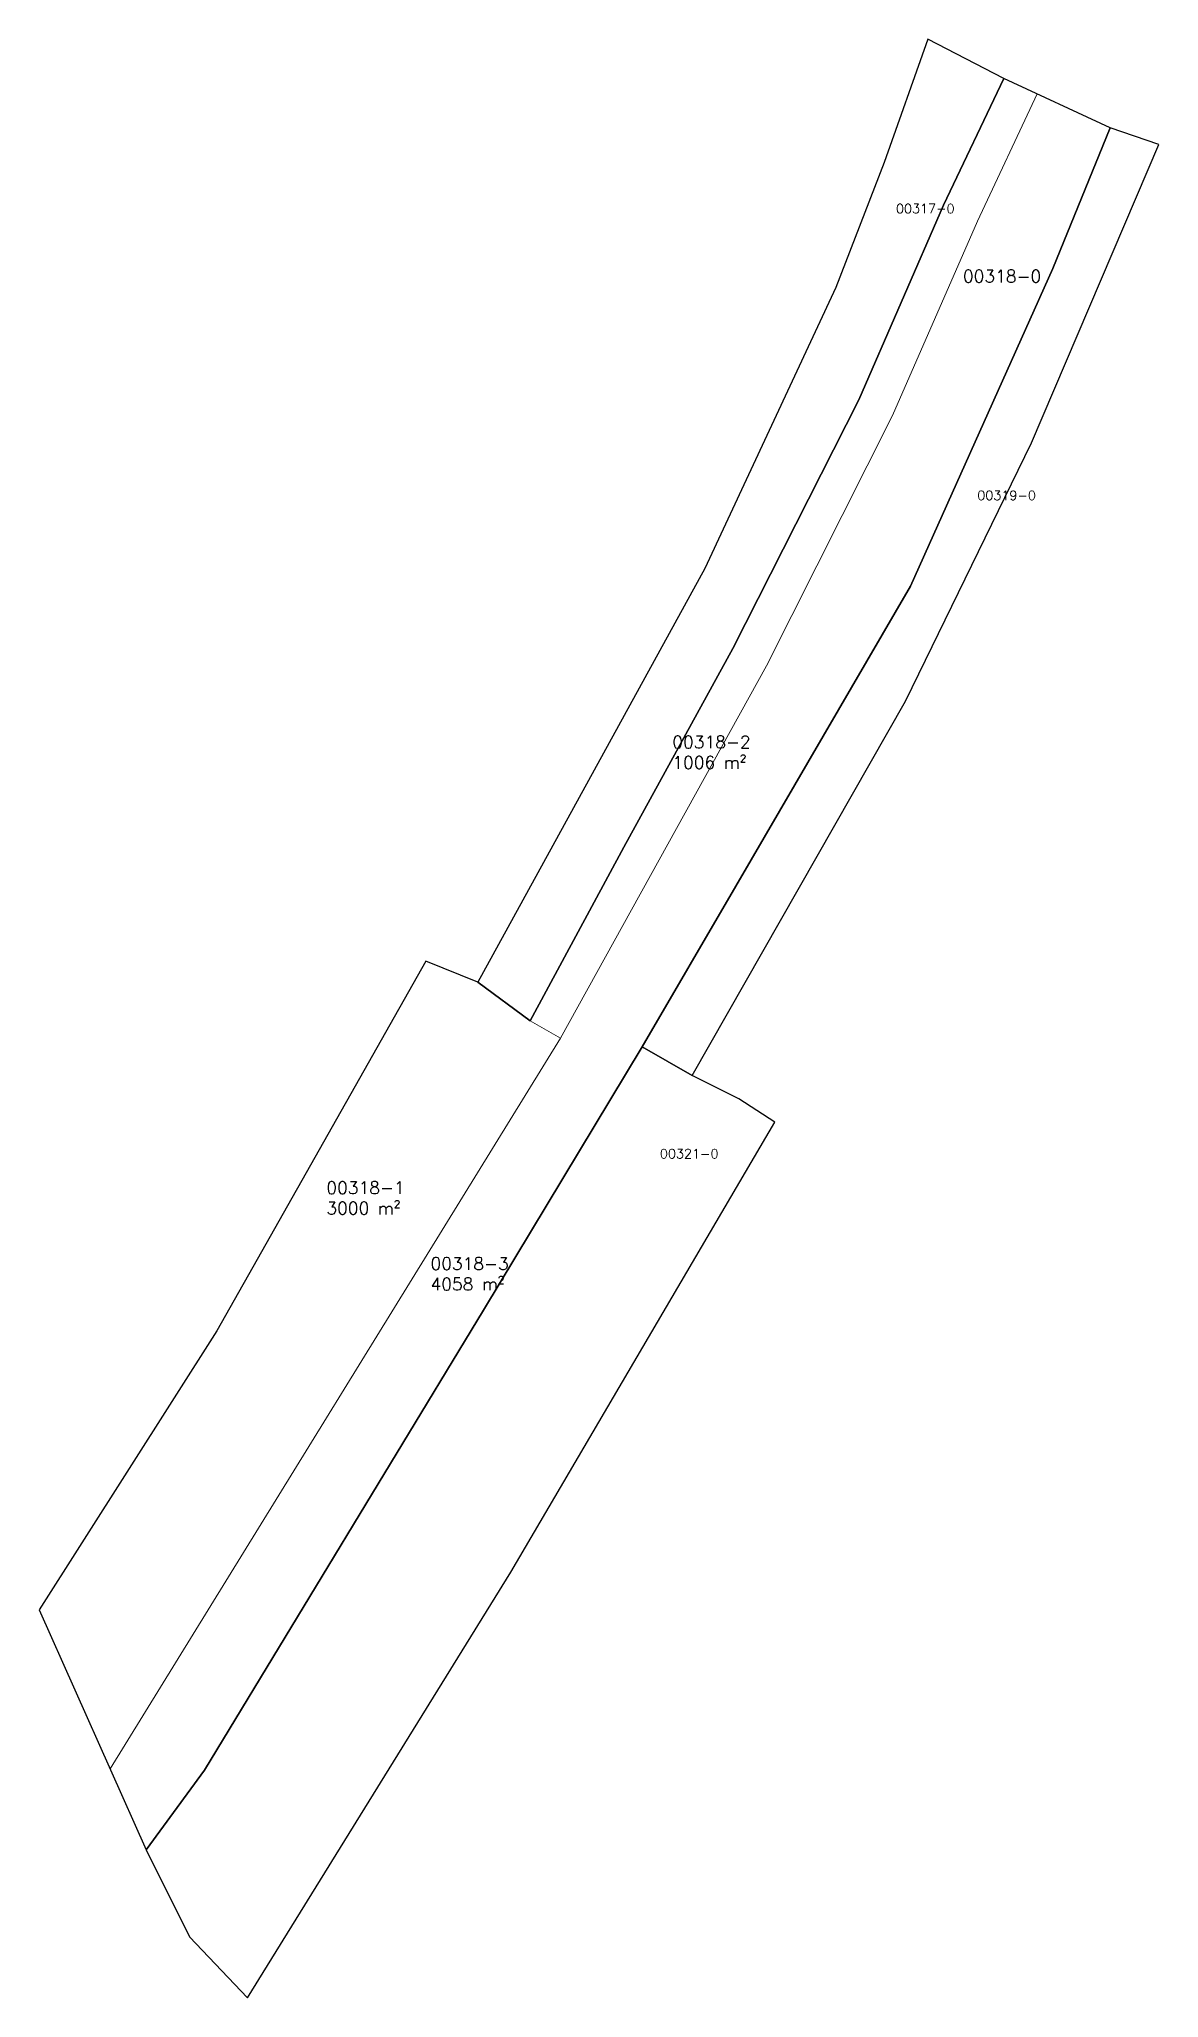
# Model space of a CAD drawing. Header units: metres. Extents: x 7511636 to 7511815, y 4688738 to 4689052.
import ezdxf

# ---------------------------------------------------------------- set-up
doc = ezdxf.new("R2010")
doc.units = ezdxf.units.M
for name, color, linetype, lineweight in [('Ndarjet', 1, 'Continuous', 0), ('Nr Parceles Baze', 7, 'Continuous', 0), ('Nr-Kojshi', 251, 'Continuous', 0), ('Nr-Ri', 1, 'Continuous', 0), ('Parc-Kojshi', 251, 'Continuous', 0), ('Parcela Baze', 7, 'Continuous', 0)]:
    doc.layers.add(name, color=color, linetype=linetype, lineweight=lineweight)
doc.styles.get("Standard").update_dxf_attribs({"font": 'simplex.shx'})

msp = doc.modelspace()

# ---------------------------------------------------------------- linework, layer by layer
at = {"layer": 'Ndarjet', "flags": 128}
for points in [[(7511719.28, 4688892.03), (7511752.23, 4688951.63), (7511772.39, 4688991.69), (7511786.02, 4689022.79), (7511795.55, 4689043.17)], [(7511714.41, 4688894.82), (7511719.28, 4688892.03)], [(7511719.28, 4688892.03), (7511647.21, 4688775.08)]]:
    msp.add_lwpolyline(points, dxfattribs=at)
at = {"layer": 'Parc-Kojshi', "lineweight": -3, "flags": 128}
for points in [[(7511767.01, 4688994.23), (7511780.58, 4689025.36), (7511790.21, 4689045.63), (7511778.07, 4689051.95), (7511771.05, 4689032.19), (7511763.32, 4689012.22), (7511742.37, 4688967.2), (7511706.05, 4688901), (7511714.41, 4688894.82), (7511729.4, 4688922.61), (7511746.86, 4688954.39)], [(7511815.03, 4689035.11), (7511807.24, 4689037.76), (7511798.06, 4689015.26), (7511775.28, 4688964.39), (7511747.34, 4688916.38), (7511732.37, 4688890.63), (7511740.34, 4688886.09), (7511774.49, 4688945.97), (7511794.63, 4688987.33)], [(7511753.57, 4688878.61), (7511747.83, 4688882.35), (7511740.34, 4688886.09), (7511732.37, 4688890.63), (7511706.95, 4688848.53), (7511662.31, 4688774.87), (7511652.99, 4688762.11), (7511659.89, 4688748.2), (7511669.18, 4688738.43), (7511711.3, 4688806.58)]]:
    msp.add_lwpolyline(points, close=True, dxfattribs=at)
at = {"layer": 'Parcela Baze', "lineweight": -3, "flags": 128}
msp.add_lwpolyline([(7511775.28, 4688964.39), (7511798.06, 4689015.26), (7511807.24, 4689037.76), (7511790.21, 4689045.63), (7511780.58, 4689025.36), (7511767.01, 4688994.23), (7511746.86, 4688954.39), (7511729.4, 4688922.61), (7511714.41, 4688894.82), (7511706.05, 4688901), (7511697.72, 4688904.34), (7511664.28, 4688845.21), (7511635.84, 4688800.56), (7511652.99, 4688762.11), (7511662.31, 4688774.87), (7511706.95, 4688848.53), (7511732.37, 4688890.63), (7511747.34, 4688916.38)], close=True, dxfattribs=at)

# ---------------------------------------------------------------- texts
at = {"layer": 'Nr Parceles Baze', "lineweight": -3}
msp.add_text('00318-0', height=2, dxfattribs=at).set_placement((7511783.69, 4689013))
at = {"layer": 'Nr-Kojshi', "lineweight": -3}
for s, p in [('00317-0', (7511772.96, 4689024.07)), ('00319-0', (7511785.97, 4688978.17))]:
    msp.add_text(s, height=1.5, dxfattribs=at).set_placement(p)
at = {"layer": 'Nr-Kojshi'}
msp.add_text('00321-0', height=1.5, dxfattribs=at).set_placement((7511735.18, 4688872.8))
at = {"layer": 'Nr-Ri', "lineweight": -3}
for s, p in [('00318-2', (7511737.18, 4688938.44)), ('1006 m²', (7511737.18, 4688935.17)), ('00318-1', (7511681.81, 4688867.1)), ('3000 m²', (7511681.81, 4688863.83)), ('00318-3', (7511698.47, 4688854.96)), ('4058 m²', (7511698.47, 4688851.69))]:
    msp.add_text(s, height=2, dxfattribs=at).set_placement(p)

doc.saveas('drawing.dxf')
